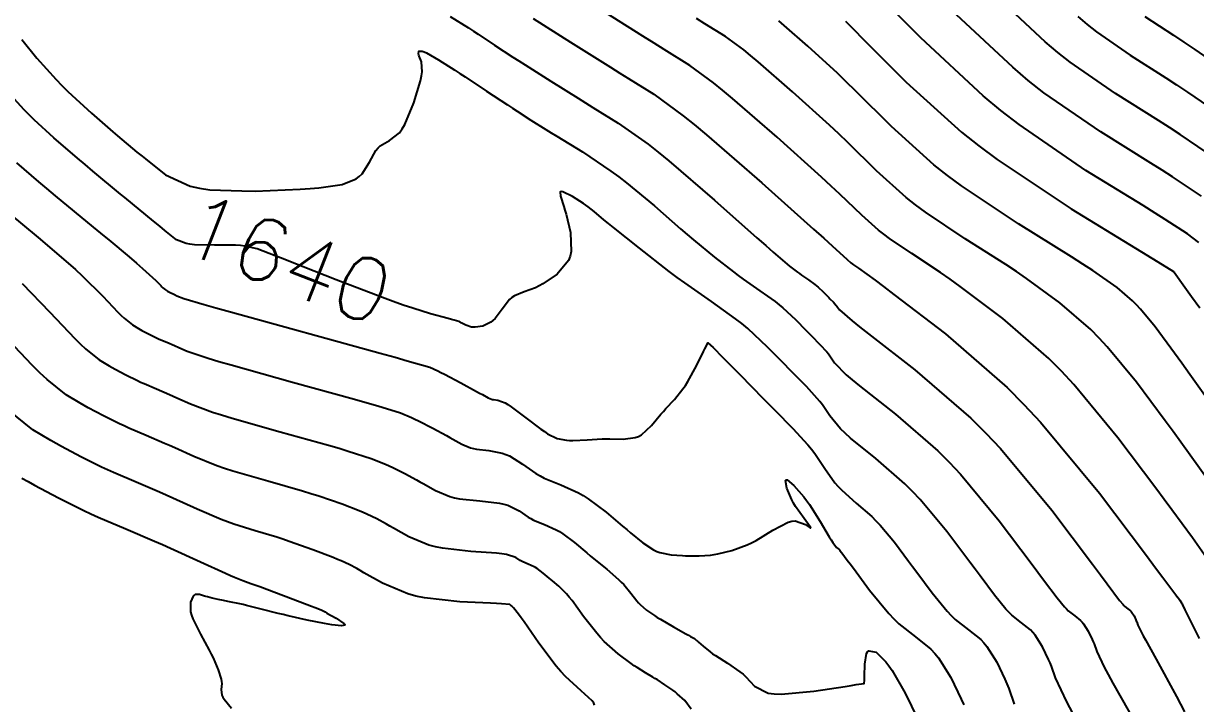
# Model space of a CAD drawing. Header units: metres. Extents: x 837475 to 838479, y 1189012 to 1191015.
# Drawn here: x 837570.4 to 837641.3, y 1189733.9 to 1189775.1 of the extents above; entities that cross this region are included whole.
import ezdxf

# ---------------------------------------------------------------- set-up
doc = ezdxf.new("R2010")
doc.units = ezdxf.units.M
doc.header["$LTSCALE"] = 0.3
doc.layers.add('COTAS 10', color=1, linetype='Continuous')
doc.layers.add('COTAS INT', color=252, linetype='Continuous')
doc.styles.get("Standard").update_dxf_attribs({"font": 'simplex.shx'})

msp = doc.modelspace()

# ---------------------------------------------------------------- linework, layer by layer
at = {"layer": 'COTAS 10'}
for points in [[(837642.547, 1189766.887), (837640.405, 1189768.345), (837639.76, 1189768.768), (837639.092, 1189769.2), (837636.492, 1189770.831), (837633.752, 1189772.724), (837632.997, 1189773.322), (837632.243, 1189773.952), (837629.53, 1189776.492)], [(837642.155, 1189747.349), (837640.456, 1189749.716), (837639.982, 1189750.367), (837639.506, 1189751.016), (837637.772, 1189753.343), (837635.999, 1189755.488), (837635.499, 1189756.022), (837634.994, 1189756.53), (837633.135, 1189758.149), (837631.108, 1189759.627), (837630.497, 1189760.047), (837629.865, 1189760.471), (837627.402, 1189762.039), (837624.996, 1189763.641), (837624.4, 1189764.087), (837623.833, 1189764.533), (837622.039, 1189766.15), (837620.287, 1189767.872), (837619.747, 1189768.384), (837619.183, 1189768.911), (837616.948, 1189770.94), (837614.873, 1189772.745), (837614.409, 1189773.132), (837613.993, 1189773.468), (837612.894, 1189774.273), (837611.641, 1189775.054), (837611.128, 1189775.375)], [(837633.92, 1189733.302), (837633.556, 1189733.984), (837632.863, 1189735.449), (837632.617, 1189736.153), (837632.535, 1189736.355), (837632.446, 1189736.56), (837632.075, 1189737.326), (837631.632, 1189738.027), (837631.498, 1189738.191), (837631.359, 1189738.342), (837630.816, 1189738.779), (837630.215, 1189739.249), (837630.04, 1189739.42), (837629.861, 1189739.61), (837629.181, 1189740.443), (837628.308, 1189741.614), (837628.007, 1189742.016), (837627.68, 1189742.451), (837626.286, 1189744.303), (837624.676, 1189746.241), (837624.214, 1189746.73), (837623.744, 1189747.199), (837621.987, 1189748.719), (837620.462, 1189749.962), (837620.138, 1189750.254), (837619.858, 1189750.525), (837619.201, 1189751.319), (837618.755, 1189751.984), (837618.607, 1189752.175), (837618.448, 1189752.368), (837617.788, 1189753.086), (837616.983, 1189753.9), (837616.734, 1189754.153), (837616.473, 1189754.419), (837615.436, 1189755.479), (837614.239, 1189756.597), (837613.878, 1189756.898), (837613.503, 1189757.195), (837612.041, 1189758.241), (837610.431, 1189759.356), (837609.963, 1189759.698), (837609.485, 1189760.054), (837607.677, 1189761.457), (837606.12, 1189762.708), (837605.799, 1189762.968), (837605.526, 1189763.189), (837604.941, 1189763.677), (837604.573, 1189763.964), (837604.437, 1189764.059), (837604.287, 1189764.161), (837603.621, 1189764.585), (837603.047, 1189764.872), (837602.954, 1189764.888), (837602.889, 1189764.876), (837602.894, 1189764.604), (837603.105, 1189763.993), (837603.17, 1189763.769), (837603.238, 1189763.519), (837603.507, 1189762.418), (837603.558, 1189761.265), (837603.488, 1189760.984), (837603.381, 1189760.719), (837602.693, 1189759.899), (837601.825, 1189759.301), (837601.605, 1189759.175), (837601.393, 1189759.067), (837600.704, 1189758.822), (837600.115, 1189758.582), (837599.967, 1189758.477), (837599.826, 1189758.355), (837599.372, 1189757.776), (837598.942, 1189757.2), (837598.817, 1189757.079), (837598.688, 1189756.976), (837598.201, 1189756.745), (837597.737, 1189756.68), (837597.623, 1189756.681), (837597.515, 1189756.69), (837597.178, 1189756.795), (837596.933, 1189756.926), (837596.883, 1189756.952), (837596.84, 1189756.974), (837596.751, 1189757.017), (837596.465, 1189757.098), (837596.299, 1189757.144), (837596.094, 1189757.201), (837595.04, 1189757.49), (837593.973, 1189757.831), (837593.372, 1189758.022), (837592.781, 1189758.231), (837592.134, 1189758.467), (837589.329, 1189759.543), (837586.665, 1189760.593), (837586.107, 1189760.813), (837585.627, 1189761.001), (837584.54, 1189761.424), (837583.794, 1189761.593), (837583.528, 1189761.621), (837583.236, 1189761.642), (837581.969, 1189761.651), (837580.742, 1189761.673), (837580.476, 1189761.703), (837580.242, 1189761.743), (837579.663, 1189761.97), (837578.956, 1189762.541), (837578.642, 1189762.797), (837578.276, 1189763.096), (837576.525, 1189764.53), (837576.274, 1189764.738), (837574.599, 1189766.125), (837574.122, 1189766.525), (837573.669, 1189766.907), (837572.239, 1189768.137), (837571.04, 1189769.243), (837570.732, 1189769.547), (837570.436, 1189769.85), (837569.455, 1189770.936)], [(837604.957, 1189733.797), (837604.911, 1189733.912), (837604.823, 1189734.043), (837604.162, 1189734.649), (837603.203, 1189735.526), (837602.926, 1189735.828), (837602.645, 1189736.155), (837601.59, 1189737.55), (837600.694, 1189738.828), (837600.513, 1189739.081), (837600.361, 1189739.292), (837600.056, 1189739.691), (837599.951, 1189739.791), (837599.926, 1189739.813), (837599.903, 1189739.832), (837599.833, 1189739.88), (837599.332, 1189739.925), (837599.037, 1189739.943), (837598.674, 1189739.963), (837596.8, 1189740.054), (837594.675, 1189740.29), (837594.155, 1189740.4), (837593.663, 1189740.531), (837592.133, 1189741.168), (837591.007, 1189741.81), (837590.771, 1189741.944), (837590.568, 1189742.059), (837590.106, 1189742.316), (837589.619, 1189742.532), (837589.399, 1189742.621), (837589.143, 1189742.722), (837587.912, 1189743.194), (837586.484, 1189743.706), (837586.103, 1189743.834), (837585.728, 1189743.955), (837584.428, 1189744.34), (837583.122, 1189744.753), (837582.744, 1189744.891), (837582.358, 1189745.04), (837580.907, 1189745.663), (837579.429, 1189746.333), (837579.027, 1189746.51), (837578.627, 1189746.685), (837577.209, 1189747.286), (837575.848, 1189747.874), (837575.484, 1189748.04), (837575.125, 1189748.208), (837573.877, 1189748.825), (837572.694, 1189749.457), (837572.376, 1189749.633), (837572.062, 1189749.811), (837570.965, 1189750.458), (837569.49, 1189751.65)]]:
    msp.add_lwpolyline(points, dxfattribs=at)
at = {"layer": 'COTAS INT'}
for points in [[(837641.54, 1189761.813), (837640.86, 1189762.326), (837639.507, 1189763.205), (837638.893, 1189763.591), (837638.174, 1189764.04), (837634.711, 1189766.176), (837630.657, 1189768.954), (837629.566, 1189769.807), (837628.488, 1189770.696), (837624.711, 1189774.208), (837621.704, 1189777.258)], [(837642.011, 1189742.719), (837641.148, 1189743.915), (837639.911, 1189745.617), (837639.449, 1189746.241), (837638.935, 1189746.932), (837636.647, 1189749.981), (837633.979, 1189753.209), (837633.225, 1189754.013), (837632.465, 1189754.777), (837629.668, 1189757.214), (837627.097, 1189759.145), (837626.48, 1189759.591), (837625.905, 1189759.998), (837624.17, 1189761.149), (837622.814, 1189762.051), (837622.478, 1189762.302), (837622.159, 1189762.553), (837621.149, 1189763.465), (837619.815, 1189764.743), (837619.292, 1189765.226), (837618.702, 1189765.765), (837616.018, 1189768.177), (837613.309, 1189770.534), (837612.704, 1189771.038), (837612.162, 1189771.477), (837610.728, 1189772.527), (837609.183, 1189773.489), (837608.571, 1189773.872), (837607.879, 1189774.306), (837604.717, 1189776.295)], [(837596.227, 1189775.49), (837597.334, 1189774.798), (837597.629, 1189774.61), (837597.918, 1189774.424), (837598.917, 1189773.767), (837600.024, 1189773.039), (837600.381, 1189772.808), (837600.76, 1189772.565), (837602.311, 1189771.58), (837603.968, 1189770.54), (837604.414, 1189770.262), (837604.854, 1189769.988), (837606.395, 1189769.036), (837608.204, 1189767.757), (837608.813, 1189767.279), (837609.47, 1189766.745), (837612.23, 1189764.369), (837614.792, 1189762.096), (837615.323, 1189761.629), (837615.777, 1189761.232), (837616.772, 1189760.382), (837617.245, 1189760.014), (837617.37, 1189759.921), (837617.493, 1189759.831), (837617.915, 1189759.539), (837618.298, 1189759.265), (837618.396, 1189759.187), (837618.491, 1189759.108), (837618.804, 1189758.816), (837619.076, 1189758.538), (837619.144, 1189758.468), (837619.21, 1189758.402), (837619.42, 1189758.188), (837619.594, 1189758), (837619.635, 1189757.95), (837619.674, 1189757.9), (837619.791, 1189757.726), (837620.551, 1189757.066), (837620.995, 1189756.71), (837621.54, 1189756.279), (837624.355, 1189754.098), (837627.739, 1189751.169), (837628.643, 1189750.267), (837629.534, 1189749.325), (837632.634, 1189745.593), (837635.095, 1189742.329), (837635.583, 1189741.681), (837635.987, 1189741.145), (837636.747, 1189740.133), (837636.951, 1189739.883), (837637.005, 1189739.826), (837637.058, 1189739.774), (837637.238, 1189739.633), (837637.402, 1189739.502), (837637.444, 1189739.456), (837637.484, 1189739.407), (837637.617, 1189739.196), (837637.729, 1189738.966), (837637.755, 1189738.904), (837637.78, 1189738.843), (837637.854, 1189738.632), (837638.062, 1189738.191), (837638.172, 1189737.986), (837638.304, 1189737.745), (837638.967, 1189736.574), (837640.194, 1189734.311), (837640.682, 1189733.381)], [(837601.248, 1189775.37), (837603.514, 1189773.937), (837605.924, 1189772.423), (837606.492, 1189772.067), (837607.018, 1189771.738), (837608.561, 1189770.782), (837610.331, 1189769.486), (837611, 1189768.944), (837611.746, 1189768.322), (837615.088, 1189765.415), (837618.221, 1189762.62), (837618.836, 1189762.069), (837619.342, 1189761.615), (837620.258, 1189760.779), (837620.485, 1189760.574), (837620.557, 1189760.518), (837620.633, 1189760.461), (837620.937, 1189760.258), (837621.945, 1189759.525), (837622.464, 1189759.134), (837623.086, 1189758.662), (837626.201, 1189756.279), (837629.937, 1189753.025), (837630.952, 1189752.004), (837631.958, 1189750.93), (837635.521, 1189746.619), (837638.364, 1189742.848), (837638.916, 1189742.115), (837639.365, 1189741.517), (837640.141, 1189740.481), (837640.247, 1189740.334), (837640.275, 1189740.296), (837640.302, 1189740.26), (837640.394, 1189740.141), (837640.494, 1189739.985), (837640.525, 1189739.925), (837640.559, 1189739.859), (837640.694, 1189739.56), (837641.557, 1189737.817)], [(837643.162, 1189750.783), (837641.001, 1189753.816), (837640.515, 1189754.494), (837640.077, 1189755.1), (837638.897, 1189756.705), (837638.02, 1189757.767), (837637.772, 1189758.031), (837637.522, 1189758.283), (837636.602, 1189759.084), (837635.119, 1189760.11), (837634.514, 1189760.503), (837633.825, 1189760.944), (837630.635, 1189762.93), (837627.178, 1189765.231), (837626.321, 1189765.871), (837625.507, 1189766.512), (837622.93, 1189768.836), (837620.759, 1189771.001), (837620.202, 1189771.541), (837619.664, 1189772.056), (837617.879, 1189773.702), (837616.436, 1189774.957), (837616.114, 1189775.226)], [(837620.145, 1189775.201), (837620.657, 1189774.699), (837621.232, 1189774.13), (837623.82, 1189771.522), (837627.174, 1189768.496), (837628.23, 1189767.663), (837629.342, 1189766.832), (837633.82, 1189763.849), (837637.715, 1189761.459), (837639.059, 1189760.634), (837640.017, 1189760.046), (837640.03, 1189760.036), (837640.034, 1189760.032), (837640.038, 1189760.029), (837640.051, 1189760.017), (837640.696, 1189759.112), (837641.098, 1189758.547), (837641.597, 1189757.844)], [(837641.704, 1189764.606), (837639.956, 1189765.775), (837639.326, 1189766.18), (837638.633, 1189766.62), (837635.601, 1189768.503), (837632.167, 1189770.878), (837631.22, 1189771.627), (837630.274, 1189772.417), (837626.873, 1189775.601)], [(837634.212, 1189775.487), (837634.774, 1189775.017), (837635.338, 1189774.571), (837637.382, 1189773.158), (837639.551, 1189771.781), (837640.193, 1189771.357), (837640.854, 1189770.915), (837643.391, 1189769.167)], [(837638.272, 1189775.485), (837640.01, 1189774.361), (837640.627, 1189773.946), (837641.303, 1189773.485), (837644.235, 1189771.447)], [(837570.291, 1189774.091), (837571.211, 1189772.967), (837572.374, 1189771.68), (837572.725, 1189771.32), (837573.09, 1189770.96), (837574.512, 1189769.648), (837575.81, 1189768.516), (837576.096, 1189768.268), (837576.35, 1189768.05), (837577.001, 1189767.499), (837577.268, 1189767.284), (837577.576, 1189767.034), (837577.781, 1189766.869), (837578.007, 1189766.689), (837578.988, 1189765.91), (837580.497, 1189765.221), (837581.056, 1189765.098), (837581.676, 1189765.004), (837583.607, 1189764.936), (837584.421, 1189764.907), (837587.14, 1189765.028), (837587.743, 1189765.072), (837588.28, 1189765.119), (837589.679, 1189765.324), (837590.527, 1189765.672), (837590.718, 1189765.81), (837590.889, 1189765.966), (837591.346, 1189766.677), (837591.733, 1189767.382), (837591.86, 1189767.534), (837591.996, 1189767.666), (837592.559, 1189767.989), (837593.162, 1189768.458), (837593.323, 1189768.684), (837593.482, 1189768.951), (837594.035, 1189770.26), (837594.431, 1189771.604), (837594.491, 1189771.893), (837594.529, 1189772.146), (837594.487, 1189772.757), (837594.35, 1189773.085), (837594.329, 1189773.159), (837594.314, 1189773.225), (837594.32, 1189773.402), (837594.535, 1189773.398), (837594.653, 1189773.351), (837594.795, 1189773.283), (837595.518, 1189772.869), (837596.504, 1189772.247), (837596.813, 1189772.048), (837597.136, 1189771.837), (837598.432, 1189770.979), (837599.691, 1189770.141), (837599.992, 1189769.943), (837600.271, 1189769.76), (837601.108, 1189769.222), (837602.013, 1189768.657), (837602.336, 1189768.457), (837602.689, 1189768.238), (837604.228, 1189767.29), (837605.957, 1189766.137), (837606.43, 1189765.789), (837606.902, 1189765.428), (837608.585, 1189764.023), (837610.159, 1189762.643), (837610.561, 1189762.298), (837610.948, 1189761.97), (837612.224, 1189760.92), (837613.365, 1189760.034), (837613.667, 1189759.809), (837613.962, 1189759.594), (837614.978, 1189758.89), (837615.901, 1189758.23), (837616.137, 1189758.042), (837616.365, 1189757.852), (837617.12, 1189757.148), (837617.774, 1189756.478), (837617.939, 1189756.311), (837618.096, 1189756.151), (837618.604, 1189755.637), (837619.021, 1189755.184), (837619.121, 1189755.062), (837619.214, 1189754.942), (837619.496, 1189754.522), (837620.204, 1189753.796), (837620.567, 1189753.482), (837621.001, 1189753.121), (837623.171, 1189751.409), (837625.741, 1189749.184), (837626.429, 1189748.499), (837627.105, 1189747.783), (837629.46, 1189744.948), (837631.388, 1189742.39), (837631.795, 1189741.848), (837632.148, 1189741.379), (837632.964, 1189740.288), (837633.406, 1189739.746), (837633.522, 1189739.623), (837633.636, 1189739.511), (837634.027, 1189739.206), (837634.38, 1189738.922), (837634.471, 1189738.824), (837634.558, 1189738.717), (837634.846, 1189738.261), (837635.087, 1189737.763), (837635.145, 1189737.63), (837635.199, 1189737.498), (837635.359, 1189737.04), (837635.809, 1189736.088), (837636.046, 1189735.644), (837636.331, 1189735.123), (837637.765, 1189732.591)], [(837569.966, 1189766.626), (837571.309, 1189765.478), (837571.79, 1189765.075), (837572.318, 1189764.634), (837574.62, 1189762.734), (837575.279, 1189762.188), (837575.555, 1189761.96), (837576.787, 1189760.938), (837577.231, 1189760.563), (837577.607, 1189760.24), (837578.399, 1189759.516), (837578.703, 1189759.197), (837578.771, 1189759.13), (837578.832, 1189759.072), (837578.996, 1189758.94), (837579.118, 1189758.868), (837579.153, 1189758.848), (837579.188, 1189758.829), (837579.32, 1189758.758), (837579.458, 1189758.69), (837579.498, 1189758.671), (837579.539, 1189758.653), (837579.69, 1189758.587), (837579.847, 1189758.521), (837579.937, 1189758.481), (837580.101, 1189758.407), (837581.328, 1189758.046), (837582.042, 1189757.846), (837582.919, 1189757.602), (837591.994, 1189755.106), (837592.89, 1189754.857), (837593.629, 1189754.65), (837594.984, 1189754.252), (837595.469, 1189754.033), (837595.66, 1189753.938), (837595.876, 1189753.828), (837596.861, 1189753.308), (837597.814, 1189752.794), (837598.01, 1189752.688), (837598.177, 1189752.597), (837598.532, 1189752.401), (837598.721, 1189752.324), (837598.782, 1189752.308), (837598.847, 1189752.294), (837599.116, 1189752.265), (837599.552, 1189752.093), (837599.723, 1189751.989), (837599.917, 1189751.862), (837600.796, 1189751.197), (837601.71, 1189750.504), (837601.925, 1189750.358), (837602.123, 1189750.231), (837602.701, 1189749.94), (837603.264, 1189749.828), (837603.453, 1189749.815), (837603.656, 1189749.809), (837604.509, 1189749.852), (837605.42, 1189749.916), (837605.659, 1189749.923), (837605.894, 1189749.926), (837606.697, 1189749.897), (837607.428, 1189749.99), (837607.617, 1189750.068), (837607.801, 1189750.17), (837608.417, 1189750.731), (837608.981, 1189751.405), (837609.133, 1189751.579), (837609.282, 1189751.747), (837609.804, 1189752.308), (837610.316, 1189752.939), (837610.46, 1189753.152), (837610.605, 1189753.381), (837611.133, 1189754.345), (837611.565, 1189755.21), (837611.648, 1189755.377), (837611.716, 1189755.513), (837611.83, 1189755.74), (837612.135, 1189755.454), (837612.323, 1189755.267), (837612.555, 1189755.032), (837613.77, 1189753.793), (837615.178, 1189752.352), (837615.533, 1189751.991), (837615.872, 1189751.646), (837616.971, 1189750.534), (837617.876, 1189749.551), (837618.093, 1189749.287), (837618.296, 1189749.027), (837618.907, 1189748.115), (837619.511, 1189747.255), (837619.71, 1189747.027), (837619.923, 1189746.803), (837620.803, 1189746.03), (837621.747, 1189745.213), (837621.999, 1189744.962), (837622.247, 1189744.699), (837623.112, 1189743.658), (837623.973, 1189742.512), (837624.219, 1189742.183), (837624.469, 1189741.849), (837625.398, 1189740.599), (837626.315, 1189739.473), (837626.557, 1189739.218), (837626.794, 1189738.986), (837627.605, 1189738.353), (837628.338, 1189737.763), (837628.525, 1189737.559), (837628.706, 1189737.337), (837629.305, 1189736.391), (837629.805, 1189735.357), (837629.925, 1189735.081), (837630.036, 1189734.808), (837630.368, 1189733.858)], [(837569.509, 1189763.577), (837571.286, 1189762.111), (837573.111, 1189760.559), (837573.55, 1189760.165), (837573.959, 1189759.786), (837575.196, 1189758.548), (837576.108, 1189757.592), (837576.313, 1189757.39), (837576.497, 1189757.217), (837576.988, 1189756.819), (837577.354, 1189756.604), (837577.459, 1189756.544), (837577.565, 1189756.486), (837577.959, 1189756.275), (837578.375, 1189756.069), (837578.495, 1189756.013), (837578.616, 1189755.958), (837579.07, 1189755.762), (837579.542, 1189755.562), (837579.81, 1189755.444), (837580.302, 1189755.221), (837581.585, 1189754.795), (837582.218, 1189754.607), (837582.97, 1189754.39), (837586.688, 1189753.354), (837590.427, 1189752.319), (837591.194, 1189752.101), (837591.843, 1189751.914), (837593.216, 1189751.488), (837593.888, 1189751.205), (837594.095, 1189751.109), (837594.312, 1189751.004), (837595.172, 1189750.56), (837596.003, 1189750.11), (837596.2, 1189750.002), (837596.384, 1189749.9), (837596.932, 1189749.593), (837597.461, 1189749.375), (837597.633, 1189749.331), (837597.816, 1189749.292), (837598.568, 1189749.211), (837599.38, 1189749.06), (837599.6, 1189748.978), (837599.819, 1189748.879), (837600.595, 1189748.377), (837601.417, 1189747.811), (837601.665, 1189747.671), (837601.921, 1189747.539), (837602.921, 1189747.127), (837603.984, 1189746.652), (837604.281, 1189746.482), (837604.578, 1189746.294), (837605.661, 1189745.475), (837606.664, 1189744.625), (837606.911, 1189744.418), (837607.145, 1189744.223), (837607.881, 1189743.62), (837608.541, 1189743.19), (837608.727, 1189743.103), (837608.914, 1189743.031), (837609.604, 1189742.887), (837610.29, 1189742.846), (837610.475, 1189742.839), (837610.659, 1189742.833), (837611.305, 1189742.827), (837611.992, 1189742.881), (837612.201, 1189742.913), (837612.419, 1189742.953), (837613.274, 1189743.157), (837614.206, 1189743.5), (837614.472, 1189743.627), (837614.742, 1189743.768), (837615.746, 1189744.393), (837616.675, 1189744.879), (837616.898, 1189744.932), (837617.105, 1189744.951), (837617.731, 1189744.724), (837618.04, 1189744.502), (837618.048, 1189744.524), (837618.023, 1189744.581), (837617.651, 1189745.089), (837617.13, 1189745.824), (837617.01, 1189746.025), (837616.901, 1189746.225), (837616.595, 1189746.939), (837616.519, 1189747.394), (837616.554, 1189747.43), (837616.614, 1189747.428), (837617.034, 1189747.097), (837617.629, 1189746.407), (837617.799, 1189746.178), (837617.971, 1189745.933), (837618.612, 1189744.912), (837619.165, 1189743.985), (837619.282, 1189743.799), (837619.384, 1189743.644), (837619.619, 1189743.34), (837619.75, 1189743.228), (837619.784, 1189743.193), (837619.819, 1189743.157), (837619.938, 1189743.013), (837620.265, 1189742.573), (837620.431, 1189742.35), (837620.629, 1189742.083), (837621.615, 1189740.754), (837622.77, 1189739.337), (837623.075, 1189739.015), (837623.373, 1189738.724), (837624.394, 1189737.926), (837625.317, 1189737.183), (837625.553, 1189736.926), (837625.781, 1189736.648), (837626.534, 1189735.456), (837627.164, 1189734.155), (837627.314, 1189733.806)], [(837570.312, 1189759.332), (837571.993, 1189757.581), (837573.514, 1189755.986), (837573.855, 1189755.65), (837574.161, 1189755.361), (837574.981, 1189754.699), (837575.59, 1189754.339), (837575.764, 1189754.241), (837575.941, 1189754.143), (837576.598, 1189753.792), (837577.292, 1189753.449), (837577.491, 1189753.356), (837577.693, 1189753.263), (837578.45, 1189752.937), (837579.237, 1189752.603), (837579.459, 1189752.506), (837579.683, 1189752.407), (837580.504, 1189752.035), (837581.843, 1189751.543), (837582.393, 1189751.368), (837583.021, 1189751.177), (837585.934, 1189750.349), (837588.861, 1189749.531), (837589.497, 1189749.345), (837590.057, 1189749.178), (837591.448, 1189748.723), (837592.306, 1189748.378), (837592.53, 1189748.28), (837592.748, 1189748.18), (837593.484, 1189747.812), (837594.191, 1189747.426), (837594.391, 1189747.316), (837594.592, 1189747.204), (837595.332, 1189746.785), (837596.202, 1189746.427), (837596.484, 1189746.353), (837596.784, 1189746.291), (837598.02, 1189746.157), (837599.207, 1189746.027), (837599.477, 1189745.967), (837599.722, 1189745.897), (837600.395, 1189745.556), (837600.94, 1189745.181), (837601.104, 1189745.088), (837601.274, 1189745.001), (837601.937, 1189744.727), (837602.643, 1189744.412), (837602.839, 1189744.299), (837603.037, 1189744.175), (837603.755, 1189743.632), (837604.492, 1189743.009), (837604.702, 1189742.835), (837604.914, 1189742.66), (837605.7, 1189742.022), (837606.412, 1189741.407), (837606.578, 1189741.247), (837606.73, 1189741.091), (837607.165, 1189740.565), (837607.519, 1189740.107), (837607.62, 1189739.994), (837607.722, 1189739.887), (837608.102, 1189739.551), (837608.591, 1189739.213), (837608.763, 1189739.105), (837608.949, 1189738.991), (837609.753, 1189738.528), (837610.497, 1189738.112), (837610.646, 1189738.028), (837610.77, 1189737.958), (837611.012, 1189737.817), (837611.141, 1189737.714), (837611.194, 1189737.668), (837611.254, 1189737.614), (837611.534, 1189737.356), (837611.961, 1189737.011), (837612.113, 1189736.902), (837612.281, 1189736.788), (837613.011, 1189736.33), (837613.767, 1189735.815), (837613.951, 1189735.666), (837614.123, 1189735.513), (837614.654, 1189734.936), (837615.482, 1189734.526), (837615.843, 1189734.479), (837616.26, 1189734.461), (837618.24, 1189734.635), (837620.137, 1189734.928), (837620.501, 1189734.985), (837620.796, 1189735.032), (837621.281, 1189735.112), (837621.305, 1189735.297), (837621.31, 1189735.409), (837621.314, 1189735.548), (837621.32, 1189736.271), (837621.426, 1189736.927), (837621.492, 1189737.024), (837621.574, 1189737.084), (837622.004, 1189736.996), (837622.6, 1189736.417), (837622.786, 1189736.168), (837622.981, 1189735.881), (837623.763, 1189734.521), (837624.523, 1189732.952)], [(837610.812, 1189733.54), (837610.433, 1189734.081), (837609.974, 1189734.484), (837609.844, 1189734.589), (837609.712, 1189734.69), (837609.227, 1189735.031), (837608.746, 1189735.335), (837608.618, 1189735.413), (837608.492, 1189735.489), (837608.055, 1189735.742), (837607.544, 1189736.062), (837607.371, 1189736.18), (837607.185, 1189736.312), (837606.402, 1189736.893), (837605.551, 1189737.647), (837605.321, 1189737.887), (837605.095, 1189738.14), (837604.301, 1189739.167), (837603.6, 1189740.126), (837603.432, 1189740.336), (837603.276, 1189740.522), (837602.807, 1189740.996), (837602.42, 1189741.31), (837602.315, 1189741.396), (837602.212, 1189741.482), (837601.849, 1189741.788), (837601.495, 1189742.056), (837601.398, 1189742.117), (837601.301, 1189742.173), (837600.954, 1189742.328), (837600.628, 1189742.462), (837600.544, 1189742.505), (837600.463, 1189742.551), (837600.194, 1189742.736), (837599.625, 1189742.914), (837599.354, 1189742.956), (837599.035, 1189742.994), (837597.472, 1189743.103), (837595.753, 1189743.289), (837595.335, 1189743.376), (837594.942, 1189743.479), (837593.733, 1189743.976), (837592.8, 1189744.507), (837592.581, 1189744.63), (837592.379, 1189744.743), (837591.795, 1189745.064), (837591.183, 1189745.356), (837590.965, 1189745.45), (837590.725, 1189745.55), (837589.68, 1189745.958), (837588.27, 1189746.442), (837587.8, 1189746.59), (837587.294, 1189746.743), (837585.181, 1189747.345), (837583.071, 1189747.965), (837582.568, 1189748.13), (837582.101, 1189748.291), (837580.706, 1189748.849), (837579.556, 1189749.37), (837579.243, 1189749.508), (837578.932, 1189749.644), (837577.83, 1189750.111), (837576.771, 1189750.569), (837576.487, 1189750.698), (837576.209, 1189750.828), (837575.238, 1189751.308), (837574.317, 1189751.8), (837574.07, 1189751.937), (837573.826, 1189752.075), (837572.973, 1189752.578), (837571.826, 1189753.505), (837571.397, 1189753.911), (837570.919, 1189754.38), (837568.791, 1189756.613)], [(837570.298, 1189747.546), (837570.682, 1189747.33), (837571.07, 1189747.114), (837572.517, 1189746.342), (837574.042, 1189745.588), (837574.48, 1189745.383), (837574.925, 1189745.18), (837576.589, 1189744.46), (837578.322, 1189743.726), (837578.81, 1189743.513), (837579.302, 1189743.296), (837581.109, 1189742.477), (837582.616, 1189741.788), (837582.919, 1189741.652), (837583.172, 1189741.54), (837583.674, 1189741.336), (837584.162, 1189741.167), (837584.406, 1189741.078), (837584.697, 1189740.97), (837586.145, 1189740.429), (837587.562, 1189739.895), (837587.834, 1189739.792), (837588.055, 1189739.708), (837588.417, 1189739.569), (837588.57, 1189739.482), (837588.658, 1189739.432), (837588.765, 1189739.37), (837589.319, 1189739.054), (837589.783, 1189738.745), (837589.835, 1189738.688), (837589.853, 1189738.643), (837589.641, 1189738.586), (837589.061, 1189738.655), (837588.848, 1189738.691), (837588.612, 1189738.733), (837587.567, 1189738.945), (837586.415, 1189739.203), (837586.11, 1189739.275), (837585.812, 1189739.346), (837584.79, 1189739.603), (837583.9, 1189739.829), (837583.686, 1189739.88), (837583.485, 1189739.927), (837582.876, 1189740.055), (837582.399, 1189740.146), (837582.282, 1189740.169), (837582.172, 1189740.191), (837581.828, 1189740.264), (837581.527, 1189740.341), (837581.443, 1189740.366), (837581.359, 1189740.393), (837581.055, 1189740.501), (837580.784, 1189740.501), (837580.721, 1189740.46), (837580.664, 1189740.4), (837580.5, 1189740.034), (837580.516, 1189739.44), (837580.571, 1189739.237), (837580.648, 1189739.017), (837581.111, 1189738.083), (837581.645, 1189737.118), (837581.767, 1189736.879), (837581.878, 1189736.652), (837582.186, 1189735.934), (837582.357, 1189735.362), (837582.381, 1189735.228), (837582.396, 1189735.103), (837582.368, 1189734.741), (837582.406, 1189734.388), (837582.463, 1189734.271), (837582.54, 1189734.144), (837582.983, 1189733.613)]]:
    msp.add_lwpolyline(points, dxfattribs=at)

# ---------------------------------------------------------------- texts
at = {"layer": 'COTAS 10', "insert": (837579.598, 1189761.402), "char_height": 3.799998, "attachment_point": 7, "rotation": 338.6830822}
msp.add_mtext('1640', dxfattribs=at)

doc.saveas('drawing.dxf')
